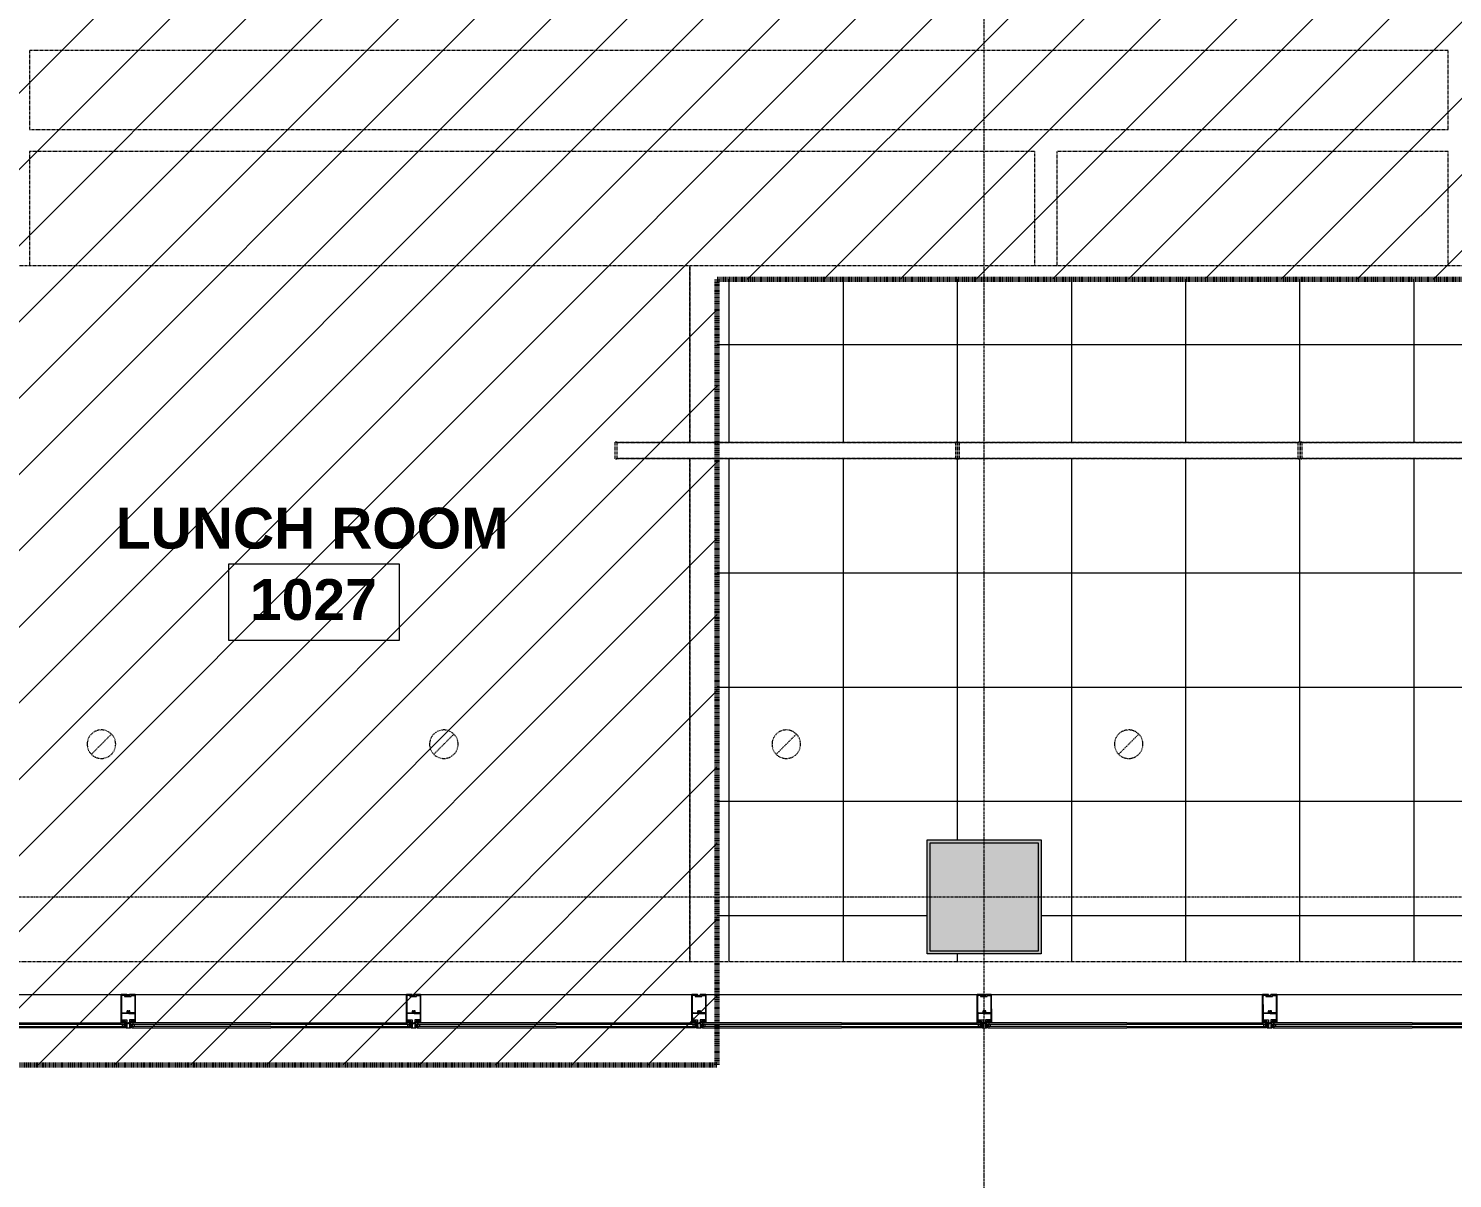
# Model space of a CAD drawing. Header units: inches. Extents: x -203 to 2853, y -968 to 768.
# Drawn here: x 1053.8 to 1353.2, y -570.5 to -328.7 of the extents above; entities that cross this region are included whole.
import ezdxf

# ---------------------------------------------------------------- set-up
doc = ezdxf.new("R2010")
doc.units = ezdxf.units.IN
doc.header["$MEASUREMENT"] = 0
for name, pattern in [('Dash 1_8_', [0.25, 0.125, -0.125]), ('Demolished', [0.1875, 0.125, -0.0625]), ('Grid Line 1_2_', [0.875, 0.5, -0.125, 0.125, -0.125])]:
    doc.linetypes.add(name, pattern=pattern)
for name, color, linetype, lineweight in [('A-CLNG', 13, 'Continuous', 13), ('A-CLNG-PATT', 13, 'Continuous', 13), ('A-DETL', 90, 'Dash 1_8_', 70), ('A-DETL-GENF', 92, 'Continuous', 9), ('A-DETL-THIN', 151, 'Continuous', 9), ('A-Glaz-Exst', 7, 'Continuous', 9), ('A-WALL', 113, 'Continuous', 13), ('A-WALL-PATT', 111, 'Continuous', 13), ('E-LITE-EQPM', 33, 'Continuous', 13), ('G-ANNO-TEXT', 231, 'Continuous', 9), ('Jenner and Block 9fl_BB - MODIFIED_pb_dwg', 8, 'Continuous', 9), ('S-GRID', 1, 'Continuous', 9)]:
    doc.layers.add(name, color=color, linetype=linetype, lineweight=lineweight)
doc.styles.add('Swis721 Lt BT_B', font='', dxfattribs={"height": 8.583975})
doc.styles.get('Swis721 Lt BT_B').set_extended_font_data('Swis721 Lt BT', bold=True)

# ---------------------------------------------------------------- blocks, each defined once
blk = doc.blocks.new('L-Recessed Circular - Downlight - 6_-5370936-LEVEL 8 - DEMO RCP')
at = {"layer": 'E-LITE-EQPM', "color": 7, "linetype": 'Demolished', "lineweight": 9}
for q in [(-2.12, -2.12), (2.12, 2.12)]:
    blk.add_line((0, 0), q, dxfattribs=at)
for start, end in [(360, 180), (180, 360)]:
    blk.add_arc((0, 0), 3, start, end, dxfattribs=at)
blk = doc.blocks.new('a-light Accolade D3- Surface Mount - 6_-5338198-LEVEL 8 - DEMO RCP')
at = {"layer": 'E-LITE-EQPM', "color": 7, "linetype": 'Demolished', "lineweight": 9}
for p, q in [((-36.01, 1.68), (-35.63, 1.68)), ((-36.01, 1.68), (-36.01, -1.82)), ((35.63, 1.68), (-35.63, 1.68)), ((-35.63, 1.68), (-35.63, 1.57)), ((-35.63, -1.82), (-35.63, 1.68)), ((-35.63, 1.57), (35.63, 1.57)), ((35.63, 1.57), (35.63, 1.68)), ((35.63, 1.68), (36.01, 1.68)), ((35.63, 1.68), (35.63, -1.82)), ((36.01, -1.82), (36.01, 1.68)), ((-35.63, -1.82), (-36.01, -1.82)), ((35.63, -1.71), (-35.63, -1.71)), ((-35.63, -1.71), (-35.63, -1.82)), ((-35.63, -1.82), (35.63, -1.82)), ((35.63, -1.82), (35.63, -1.71)), ((36.01, -1.82), (35.63, -1.82))]:
    blk.add_line(p, q, dxfattribs=at)
blk = doc.blocks.new('a-light Accolade D3- Surface Mount - 6_-V26-LEVEL 8 - DEMO RCP')
at = {"layer": 'E-LITE-EQPM', "color": 7, "linetype": 'Demolished', "lineweight": 9}
for p, q in [((-36.01, 1.68), (-35.63, 1.68)), ((-36.01, 1.68), (-36.01, -1.82)), ((-14.51, 1.68), (-35.63, 1.68)), ((-35.63, 1.68), (-35.63, 1.57)), ((-35.63, -1.82), (-35.63, 1.68)), ((-35.63, 1.57), (-14.51, 1.57)), ((35.63, 1.68), (-14.51, 1.68)), ((-14.51, 1.57), (35.63, 1.57)), ((35.63, 1.57), (35.63, 1.68)), ((35.63, 1.68), (36.01, 1.68)), ((35.63, 1.68), (35.63, -1.82)), ((36.01, -1.82), (36.01, 1.68)), ((-35.63, -1.82), (-36.01, -1.82)), ((-14.51, -1.71), (-35.63, -1.71)), ((-35.63, -1.71), (-35.63, -1.82)), ((-35.63, -1.82), (-14.51, -1.82)), ((35.63, -1.71), (-14.51, -1.71)), ((-14.51, -1.82), (35.63, -1.82)), ((35.63, -1.82), (35.63, -1.71)), ((36.01, -1.82), (35.63, -1.82))]:
    blk.add_line(p, q, dxfattribs=at)
blk = doc.blocks.new('L-Recessed Circular - Downlight - 6_-5700390-LEVEL 8 - DEMO RCP')
at = {"layer": 'E-LITE-EQPM', "color": 7, "linetype": 'Demolished', "lineweight": 9}
for q in [(-2.12, -2.12), (2.12, 2.12)]:
    blk.add_line((0, 0), q, dxfattribs=at)
for start, end in [(360, 180), (180, 360)]:
    blk.add_arc((0, 0), 3, start, end, dxfattribs=at)
blk = doc.blocks.new('Jenner and Block 9fl_BB - MODIFIED_pb_dwg_CW-STRIP-5619057-LEVEL 8 - DEMO RCP')
at = {"layer": 'A-Glaz-Exst'}
for p, q in [((-124.05, -51.17), (-123.01, -50.73)), ((-127.34, -53.32), (-127.56, -52.8)), ((-127.5, -52.64), (-124.39, -51.32)), ((-127.2, -53.33), (-127.26, -53.35)), ((-126.62, -54.54), (-127.12, -53.36)), ((-126.42, -55.17), (-123.32, -53.85)), ((-124.23, -51.38), (-123.91, -52.13)), ((-124.09, -52.63), (-124.08, -52.59)), ((-124.09, -52.78), (-124.03, -52.91)), ((-124.06, -52.65), (-124.04, -52.6)), ((-124.04, -52.43), (-123.99, -52.37)), ((-124.01, -52.57), (-123.8, -52.48)), ((-123.96, -52.47), (-123.97, -52.44)), ((-123.96, -52.36), (-123.88, -52.36)), ((-123.92, -52.42), (-123.9, -52.45)), ((-123.75, -52.48), (-123.71, -52.5)), ((-123.74, -52.44), (-123.69, -52.46)), ((-123.25, -53.69), (-123.64, -52.78)), ((-123.59, -52.56), (-123.13, -53.64)), ((-122.97, -53.7), (-121.94, -53.26)), ((-121.88, -51.54), (-122.01, -51.58)), ((-121.75, -51.73), (-121.85, -51.55)), ((-121.68, -51.87), (-121.79, -51.93)), ((-121.72, -51.64), (-121.66, -51.83)), ((-120.76, -51.54), (-120.96, -51.08)), ((-126.7, -54.61), (-126.64, -54.58))]:
    blk.add_line(p, q, dxfattribs=at)
at = {"layer": 'A-Glaz-Exst', "flags": 128}
for points in [[(-132.82, -23.8), (-121.39, -50.72), (-121.16, -50.62), (-132.59, -23.7)], [(-133.51, -24.09), (-122.34, -50.38), (-122.08, -51.01), (-121.85, -50.92), (-133.28, -23.99)], [(-122.46, -50.43), (-122.48, -50.37), (-127.89, -52.67), (-127.4, -53.82), (-127.17, -53.72), (-127.4, -53.82), (-127.89, -52.67), (-122.48, -50.37), (-122.46, -50.43), (-122.34, -50.38), (-122.46, -50.43), (-122.69, -50.53)], [(-122.85, -50.8), (-122.46, -51.72), (-121.94, -51.5), (-121.95, -51.47), (-121.99, -51.48), (-122.01, -51.45), (-121.87, -51.38), (-121.85, -51.42), (-121.89, -51.45), (-121.88, -51.47), (-121.82, -51.45), (-120.96, -51.08), (-121.06, -50.85)], [(-122.34, -50.38), (-122.54, -50.87), (-122.2, -50.73), (-122.69, -50.53), (-122.37, -51.28)], [(-121.82, -51.45), (-120.96, -51.08), (-121.06, -50.85), (-122.21, -51.34)], [(-121.99, -50.5), (-122.02, -50.42), (-121.62, -50.24), (-121.59, -50.33)], [(-121.96, -50.56), (-121.94, -50.62), (-121.84, -50.78), (-121.49, -50.63), (-121.54, -50.45), (-121.56, -50.39)], [(-109.83, -79.22), (-121.26, -52.3), (-121.49, -52.4), (-121.22, -53.03), (-121.34, -53.08), (-121.31, -53.13), (-126.72, -55.43), (-127.21, -54.28), (-126.95, -54.17), (-126.98, -54.18), (-127.21, -54.28), (-126.72, -55.43), (-121.31, -53.13), (-121.34, -53.08), (-121.57, -53.17)], [(-126.88, -54.24), (-126.91, -54.19), (-127.09, -53.75), (-126.74, -54.59)], [(-123.94, -52.21), (-124.27, -52.35), (-124.17, -52.58), (-123.98, -52.5)], [(-123.87, -52.45), (-123.67, -52.37), (-124.11, -51.34)], [(-124.08, -52.57), (-124.09, -52.55), (-123.98, -52.5), (-124, -52.45), (-124.02, -52.45)], [(-123.87, -52.39), (-123.89, -52.4), (-123.87, -52.45), (-123.76, -52.41), (-123.75, -52.43)], [(-121.87, -53.1), (-122.26, -52.18), (-121.74, -51.96), (-121.73, -51.99), (-121.77, -52.01), (-121.75, -52.05), (-121.61, -51.99), (-121.63, -51.95), (-121.67, -51.96), (-121.68, -51.93), (-121.57, -51.89), (-121.69, -51.6), (-121.7, -51.6), (-121.69, -51.6), (-121.57, -51.89), (-120.76, -51.54), (-120.67, -51.77), (-121.82, -52.26)], [(-122.05, -51.56), (-122.05, -51.55), (-121.94, -51.5)], [(-110.06, -79.32), (-121.22, -53.03), (-121.71, -52.83), (-121.37, -52.68), (-121.57, -53.17), (-121.88, -52.43)], [(-121.7, -51.74), (-121.82, -51.45), (-121.7, -51.74), (-121.71, -51.74)], [(-121.81, -51.97), (-121.8, -51.98), (-121.74, -51.96)], [(-121.08, -52.63), (-121.11, -52.57), (-121.15, -52.39), (-120.81, -52.24), (-120.71, -52.4), (-120.68, -52.46)], [(-121.06, -52.69), (-121.02, -52.77), (-120.62, -52.6), (-120.66, -52.52)], [(-109.37, -79.03), (-120.8, -52.1), (-120.57, -52), (-109.14, -78.93)], [(-126.92, -54.33), (-126.83, -54.53), (-126.86, -54.54), (-126.88, -54.5), (-126.92, -54.51), (-126.86, -54.66), (-126.82, -54.64), (-126.84, -54.6), (-126.81, -54.58), (-126.59, -55.1)]]:
    blk.add_lwpolyline(points, dxfattribs=at)
blk.add_lwpolyline([(-120.67, -51.77), (-120.76, -51.54), (-121.57, -51.89), (-120.76, -51.54)], close=True, dxfattribs=at)
at = {"layer": 'A-Glaz-Exst'}
for centre, radius in [((-121.98, -50.53), 0.0312), ((-121.57, -50.36), 0.0313), ((-121.07, -52.66), 0.0312), ((-120.67, -52.49), 0.0312)]:
    blk.add_circle(centre, radius, dxfattribs=at)
for centre, radius, start, end in [((-122.96, -50.85), 0.125, 23.0045, 113.0045), ((-122.22, -51.15), 0.313, 76.1346, 149.8744), ((-121.43, -51.25), 0.531, 84.932, 141.077), ((-121.55, -50.92), 0.145, 75.2021, 272.5168), ((-121.46, -50.89), 0.13, 309.3067, 96.5963), ((-121.06, -50.72), 0.266, 174.932, 231.077), ((-121.01, -50.7), 0.266, 174.932, 231.077), ((-120.95, -50.67), 0.266, 174.932, 231.077), ((-120.89, -50.65), 0.266, 174.932, 231.077), ((-127.45, -52.75), 0.125, 113.0045, 203.0045), ((-127.29, -53.29), 0.0625, 203.0045, 293.0045), ((-127.18, -53.39), 0.0625, 23.0045, 113.0045), ((-127.15, -53.78), 0.0625, 23.0045, 113.0045), ((-127.15, -53.78), 0.0625, 23.0045, 113.0045), ((-124.34, -51.43), 0.125, 23.0045, 113.0045), ((-124, -51.29), 0.125, 113.0045, 203.0045), ((-124.01, -52.66), 0.089, 160.7135, 253.0177), ((-124.03, -52.23), 0.548, 263.7768, 322.8434), ((-124.09, -52.58), 0.0197, 337.7655, 23.0045), ((-123.99, -52.65), 0.0695, 179.3043, 235.285), ((-124.03, -52.58), 0.0139, 50.356, 225.537), ((-124.03, -52.44), 0.016, 138.4428, 293.0045), ((-124.03, -52.23), 0.517, 269.0257, 316.9833), ((-124.05, -52.6), 0.0118, 337.7655, 45.537), ((-124.02, -52.26), 0.451, 268.6149, 317.394), ((-124.03, -52.23), 0.673, 269.5765, 305.68), ((-124.02, -52.56), 0.0118, 230.356, 293.0045), ((-123.96, -52.4), 0.04, 87.5662, 138.4428), ((-123.94, -52.43), 0.0306, 26.7074, 199.3016), ((-123.93, -52.46), 0.0306, 206.7074, 19.3016), ((-123.97, -52.16), 0.0625, 293.0045, 23.0045), ((-123.88, -52.38), 0.016, 293.0045, 87.5662), ((-123.8, -52.47), 0.0118, 293.0045, 355.653), ((-123.77, -52.47), 0.0139, 0.472, 175.653), ((-123.75, -52.47), 0.0118, 180.472, 248.2435), ((-123.73, -52.43), 0.0197, 203.0045, 248.2435), ((-123.75, -52.55), 0.0695, 350.7239, 46.7046), ((-123.73, -52.54), 0.089, 332.9913, 65.2955), ((-123.37, -53.73), 0.125, 293.0045, 23.0045), ((-123.02, -53.59), 0.125, 203.0045, 293.0045), ((-122.18, -51.16), 0.221, 68.0045, 194.8744), ((-122.26, -51.23), 0.125, 203.0045, 293.0045), ((-121.97, -51.25), 0.257, 114.4891, 201.5199), ((-122.02, -51.55), 0.0312, 203.0045, 288.0045), ((-121.98, -53.15), 0.125, 293.0045, 23.0045), ((-121.77, -52.38), 0.125, 113.0045, 203.0045), ((-121.88, -51.57), 0.0312, 23.0045, 108.0045), ((-121.67, -52.37), 0.221, 211.1346, 338.0045), ((-121.58, -52.16), 0.257, 204.4891, 291.5199), ((-121.78, -51.95), 0.0312, 118.0045, 203.0045), ((-121.69, -52.41), 0.313, 256.1346, 329.8744), ((-121.72, -51.71), 0.0313, 208.0045, 293.0045), ((-121.69, -51.63), 0.0313, 113.0045, 198.0045), ((-121.69, -51.84), 0.0312, 298.0045, 23.0045), ((-121.21, -51.77), 0.531, 264.932, 321.077), ((-121.06, -52.09), 0.145, 133.4921, 330.8069), ((-120.97, -52.04), 0.13, 309.4127, 96.7023), ((-120.57, -51.87), 0.266, 174.932, 231.077), ((-120.52, -51.85), 0.266, 174.932, 231.077), ((-120.46, -51.82), 0.266, 174.932, 231.077), ((-120.4, -51.8), 0.266, 174.932, 231.077), ((-126.94, -54.2), 0.0312, 23.0045, 113.0045), ((-126.94, -54.2), 0.0312, 23.0045, 113.0045), ((-126.89, -54.31), 0.0312, 113.0045, 203.0045), ((-126.91, -54.26), 0.0313, 293.0045, 23.0045), ((-126.71, -54.58), 0.0312, 203.0045, 293.0045), ((-126.65, -54.55), 0.0313, 293.0045, 23.0045), ((-126.47, -55.05), 0.125, 203.0045, 293.0045)]:
    blk.add_arc(centre, radius, start, end, dxfattribs=at)
blk = doc.blocks.new('Jenner and Block 9fl_BB - MODIFIED_pb_dwg_CW-STRIP-V10-LEVEL 8 - DEMO RCP')
at = {"layer": 'A-Glaz-Exst'}
for p, q in [((-132.82, -23.8), (-122.61, -47.84)), ((-122.38, -47.75), (-132.59, -23.7)), ((-133.51, -24.09), (-123.3, -48.14)), ((-123.07, -48.04), (-133.28, -23.99)), ((-124.05, -51.17), (-123.01, -50.73)), ((-127.34, -53.32), (-127.56, -52.8)), ((-127.5, -52.64), (-124.39, -51.32)), ((-127.2, -53.33), (-127.26, -53.35)), ((-126.62, -54.54), (-127.12, -53.36)), ((-126.42, -55.17), (-123.32, -53.85)), ((-124.23, -51.38), (-123.91, -52.13)), ((-124.09, -52.63), (-124.08, -52.59)), ((-124.09, -52.78), (-124.03, -52.91)), ((-124.06, -52.65), (-124.04, -52.6)), ((-124.04, -52.43), (-123.99, -52.37)), ((-124.01, -52.57), (-123.8, -52.48)), ((-123.96, -52.47), (-123.97, -52.44)), ((-123.96, -52.36), (-123.88, -52.36)), ((-123.92, -52.42), (-123.9, -52.45)), ((-123.75, -52.48), (-123.71, -52.5)), ((-123.74, -52.44), (-123.69, -52.46)), ((-123.25, -53.69), (-123.64, -52.78)), ((-123.59, -52.56), (-123.13, -53.64)), ((-122.97, -53.7), (-121.94, -53.26)), ((-121.88, -51.54), (-122.01, -51.58)), ((-121.75, -51.73), (-121.85, -51.55)), ((-121.68, -51.87), (-121.79, -51.93)), ((-121.72, -51.64), (-121.66, -51.83)), ((-120.76, -51.54), (-120.96, -51.08)), ((-126.7, -54.61), (-126.64, -54.58))]:
    blk.add_line(p, q, dxfattribs=at)
at = {"layer": 'A-Glaz-Exst', "flags": 128}
for points in [[(-122.61, -47.84), (-121.39, -50.72), (-121.16, -50.62), (-122.38, -47.75)], [(-122.46, -50.43), (-122.48, -50.37), (-127.89, -52.67), (-127.4, -53.82), (-127.17, -53.72), (-127.4, -53.82), (-127.89, -52.67), (-122.48, -50.37), (-122.46, -50.43), (-122.34, -50.38), (-122.46, -50.43), (-122.69, -50.53)], [(-123.3, -48.14), (-122.34, -50.38), (-122.08, -51.01), (-121.85, -50.92), (-123.07, -48.04)], [(-122.85, -50.8), (-122.46, -51.72), (-121.94, -51.5), (-121.95, -51.47), (-121.99, -51.48), (-122.01, -51.45), (-121.87, -51.38), (-121.85, -51.42), (-121.89, -51.45), (-121.88, -51.47), (-121.82, -51.45), (-120.96, -51.08), (-121.06, -50.85)], [(-122.34, -50.38), (-122.54, -50.87), (-122.2, -50.73), (-122.69, -50.53), (-122.37, -51.28)], [(-121.82, -51.45), (-120.96, -51.08), (-121.06, -50.85), (-122.21, -51.34)], [(-121.99, -50.5), (-122.02, -50.42), (-121.62, -50.24), (-121.59, -50.33)], [(-121.96, -50.56), (-121.94, -50.62), (-121.84, -50.78), (-121.49, -50.63), (-121.54, -50.45), (-121.56, -50.39)], [(-109.83, -79.22), (-121.26, -52.3), (-121.49, -52.4), (-121.22, -53.03), (-121.34, -53.08), (-121.31, -53.13), (-126.72, -55.43), (-127.21, -54.28), (-126.95, -54.17), (-126.98, -54.18), (-127.21, -54.28), (-126.72, -55.43), (-121.31, -53.13), (-121.34, -53.08), (-121.57, -53.17)], [(-126.88, -54.24), (-126.91, -54.19), (-127.09, -53.75), (-126.74, -54.59)], [(-123.94, -52.21), (-124.27, -52.35), (-124.17, -52.58), (-123.98, -52.5)], [(-123.87, -52.45), (-123.67, -52.37), (-124.11, -51.34)], [(-124.08, -52.57), (-124.09, -52.55), (-123.98, -52.5), (-124, -52.45), (-124.02, -52.45)], [(-123.87, -52.39), (-123.89, -52.4), (-123.87, -52.45), (-123.76, -52.41), (-123.75, -52.43)], [(-121.87, -53.1), (-122.26, -52.18), (-121.74, -51.96), (-121.73, -51.99), (-121.77, -52.01), (-121.75, -52.05), (-121.61, -51.99), (-121.63, -51.95), (-121.67, -51.96), (-121.68, -51.93), (-121.57, -51.89), (-121.69, -51.6), (-121.7, -51.6), (-121.69, -51.6), (-121.57, -51.89), (-120.76, -51.54), (-120.67, -51.77), (-121.82, -52.26)], [(-122.05, -51.56), (-122.05, -51.55), (-121.94, -51.5)], [(-110.06, -79.32), (-121.22, -53.03), (-121.71, -52.83), (-121.37, -52.68), (-121.57, -53.17), (-121.88, -52.43)], [(-121.7, -51.74), (-121.82, -51.45), (-121.7, -51.74), (-121.71, -51.74)], [(-121.81, -51.97), (-121.8, -51.98), (-121.74, -51.96)], [(-121.08, -52.63), (-121.11, -52.57), (-121.15, -52.39), (-120.81, -52.24), (-120.71, -52.4), (-120.68, -52.46)], [(-121.06, -52.69), (-121.02, -52.77), (-120.62, -52.6), (-120.66, -52.52)], [(-109.37, -79.03), (-120.8, -52.1), (-120.57, -52), (-109.14, -78.93)], [(-126.92, -54.33), (-126.83, -54.53), (-126.86, -54.54), (-126.88, -54.5), (-126.92, -54.51), (-126.86, -54.66), (-126.82, -54.64), (-126.84, -54.6), (-126.81, -54.58), (-126.59, -55.1)]]:
    blk.add_lwpolyline(points, dxfattribs=at)
blk.add_lwpolyline([(-120.67, -51.77), (-120.76, -51.54), (-121.57, -51.89), (-120.76, -51.54)], close=True, dxfattribs=at)
at = {"layer": 'A-Glaz-Exst'}
for centre, radius in [((-121.98, -50.53), 0.0312), ((-121.57, -50.36), 0.0313), ((-121.07, -52.66), 0.0312), ((-120.67, -52.49), 0.0312)]:
    blk.add_circle(centre, radius, dxfattribs=at)
for centre, radius, start, end in [((-122.96, -50.85), 0.125, 23.0045, 113.0045), ((-122.22, -51.15), 0.313, 76.1346, 149.8744), ((-121.43, -51.25), 0.531, 84.932, 141.077), ((-121.55, -50.92), 0.145, 75.2021, 272.5168), ((-121.46, -50.89), 0.13, 309.3067, 96.5963), ((-121.06, -50.72), 0.266, 174.932, 231.077), ((-121.01, -50.7), 0.266, 174.932, 231.077), ((-120.95, -50.67), 0.266, 174.932, 231.077), ((-120.89, -50.65), 0.266, 174.932, 231.077), ((-127.45, -52.75), 0.125, 113.0045, 203.0045), ((-127.29, -53.29), 0.0625, 203.0045, 293.0045), ((-127.18, -53.39), 0.0625, 23.0045, 113.0045), ((-127.15, -53.78), 0.0625, 23.0045, 113.0045), ((-127.15, -53.78), 0.0625, 23.0045, 113.0045), ((-124.34, -51.43), 0.125, 23.0045, 113.0045), ((-124, -51.29), 0.125, 113.0045, 203.0045), ((-124.01, -52.66), 0.089, 160.7135, 253.0177), ((-124.03, -52.23), 0.548, 263.7768, 322.8434), ((-124.09, -52.58), 0.0197, 337.7655, 23.0045), ((-123.99, -52.65), 0.0695, 179.3043, 235.285), ((-124.03, -52.58), 0.0139, 50.356, 225.537), ((-124.03, -52.44), 0.016, 138.4428, 293.0045), ((-124.03, -52.23), 0.517, 269.0257, 316.9833), ((-124.05, -52.6), 0.0118, 337.7655, 45.537), ((-124.02, -52.26), 0.451, 268.6149, 317.394), ((-124.03, -52.23), 0.673, 269.5765, 305.68), ((-124.02, -52.56), 0.0118, 230.356, 293.0045), ((-123.96, -52.4), 0.04, 87.5662, 138.4428), ((-123.94, -52.43), 0.0306, 26.7074, 199.3016), ((-123.93, -52.46), 0.0306, 206.7074, 19.3016), ((-123.97, -52.16), 0.0625, 293.0045, 23.0045), ((-123.88, -52.38), 0.016, 293.0045, 87.5662), ((-123.8, -52.47), 0.0118, 293.0045, 355.653), ((-123.77, -52.47), 0.0139, 0.472, 175.653), ((-123.75, -52.47), 0.0118, 180.472, 248.2435), ((-123.73, -52.43), 0.0197, 203.0045, 248.2435), ((-123.75, -52.55), 0.0695, 350.7239, 46.7046), ((-123.73, -52.54), 0.089, 332.9913, 65.2955), ((-123.37, -53.73), 0.125, 293.0045, 23.0045), ((-123.02, -53.59), 0.125, 203.0045, 293.0045), ((-122.18, -51.16), 0.221, 68.0045, 194.8744), ((-122.26, -51.23), 0.125, 203.0045, 293.0045), ((-121.97, -51.25), 0.257, 114.4891, 201.5199), ((-122.02, -51.55), 0.0312, 203.0045, 288.0045), ((-121.98, -53.15), 0.125, 293.0045, 23.0045), ((-121.77, -52.38), 0.125, 113.0045, 203.0045), ((-121.88, -51.57), 0.0312, 23.0045, 108.0045), ((-121.67, -52.37), 0.221, 211.1346, 338.0045), ((-121.58, -52.16), 0.257, 204.4891, 291.5199), ((-121.78, -51.95), 0.0312, 118.0045, 203.0045), ((-121.69, -52.41), 0.313, 256.1346, 329.8744), ((-121.72, -51.71), 0.0313, 208.0045, 293.0045), ((-121.69, -51.63), 0.0313, 113.0045, 198.0045), ((-121.69, -51.84), 0.0312, 298.0045, 23.0045), ((-121.21, -51.77), 0.531, 264.932, 321.077), ((-121.06, -52.09), 0.145, 133.4921, 330.8069), ((-120.97, -52.04), 0.13, 309.4127, 96.7023), ((-120.57, -51.87), 0.266, 174.932, 231.077), ((-120.52, -51.85), 0.266, 174.932, 231.077), ((-120.46, -51.82), 0.266, 174.932, 231.077), ((-120.4, -51.8), 0.266, 174.932, 231.077), ((-126.94, -54.2), 0.0312, 23.0045, 113.0045), ((-126.94, -54.2), 0.0312, 23.0045, 113.0045), ((-126.89, -54.31), 0.0312, 113.0045, 203.0045), ((-126.91, -54.26), 0.0313, 293.0045, 23.0045), ((-126.71, -54.58), 0.0312, 203.0045, 293.0045), ((-126.65, -54.55), 0.0313, 293.0045, 23.0045), ((-126.47, -55.05), 0.125, 203.0045, 293.0045)]:
    blk.add_arc(centre, radius, start, end, dxfattribs=at)
blk = doc.blocks.new('Jenner and Block 9fl_BB - MODIFIED_pb_dwg-4752101-LEVEL 8 - DEMO RCP')
at = {"layer": 'A-Glaz-Exst'}
for p, q in [((1016.23, -531.81), (1073.23, -531.81)), ((1074.23, -531.81), (1131.23, -531.81)), ((1076.23, -531.81), (1133.23, -531.81)), ((1136.23, -531.81), (1193.23, -531.81)), ((1196.23, -531.81), (1198.61, -531.81)), ((1198.23, -531.81), (1198.61, -531.81)), ((1198.61, -531.81), (1253.23, -531.81)), ((1198.61, -531.81), (1255.23, -531.81)), ((1256.23, -531.81), (1313.23, -531.81)), ((1316.23, -531.81), (1373.23, -531.81))]:
    blk.add_line(p, q, dxfattribs=at)
at = {"rotation": 246.9955198969619}
for name, p in [('Jenner and Block 9fl_BB - MODIFIED_pb_dwg_CW-STRIP-5619057-LEVEL 8 - DEMO RCP', (1074.73, -670.12)), ('Jenner and Block 9fl_BB - MODIFIED_pb_dwg_CW-STRIP-5619057-LEVEL 8 - DEMO RCP', (1134.73, -670.12)), ('Jenner and Block 9fl_BB - MODIFIED_pb_dwg_CW-STRIP-V10-LEVEL 8 - DEMO RCP', (1194.73, -670.12)), ('Jenner and Block 9fl_BB - MODIFIED_pb_dwg_CW-STRIP-5619057-LEVEL 8 - DEMO RCP', (1254.73, -670.12)), ('Jenner and Block 9fl_BB - MODIFIED_pb_dwg_CW-STRIP-5619057-LEVEL 8 - DEMO RCP', (1314.73, -670.12)), ('Jenner and Block 9fl_BB - MODIFIED_pb_dwg_CW-STRIP-5619057-LEVEL 8 - DEMO RCP', (1374.73, -670.12))]:
    blk.add_blockref(name, p, dxfattribs=at)

msp = doc.modelspace()

# ---------------------------------------------------------------- hatches: boundary and pattern name
at = {"layer": 'A-CLNG-PATT', "linetype": 'Demolished'}
h = msp.add_hatch(dxfattribs=at)
h.set_pattern_fill('FP_6', color=135, style=0, pattern_type=2)
h.set_pattern_definition([(270, (1585.11, -11.207), (-24, -1e-15), []), (180, (1585.11, -11.207), (3e-15, 24), [])])
h.paths.add_polyline_path([(1242.64, -524.94), (1674.68, -524.94), (1674.68, -524.65), (1723.3, -524.65), (1723.3, -378.61), (1502.19, -378.61), (1502.19, -381.44), (1198.61, -381.44), (1198.61, -415.71), (1608.83, -415.71), (1608.83, -419.21), (1198.61, -419.21), (1198.61, -524.94), (1203.94, -524.94)], flags=0)
h.paths.add_polyline_path([(1553.86, -523.31), (1542.73, -523.31), (1542.73, -499.31), (1566.73, -499.31), (1566.73, -523.31)], flags=0)
h.paths.add_polyline_path([(1266.11, -523.31), (1242.73, -523.31), (1242.73, -499.31), (1266.73, -499.31), (1266.73, -523.31)], flags=0)
h.paths.add_polyline_path([(1429.11, -482.21), (1428.33, -482.11), (1427.61, -481.81), (1426.99, -481.33), (1426.51, -480.71), (1426.21, -479.98), (1426.11, -479.21), (1426.21, -478.43), (1426.51, -477.71), (1426.99, -477.09), (1427.61, -476.61), (1428.33, -476.31), (1429.11, -476.21), (1429.89, -476.31), (1430.61, -476.61), (1431.23, -477.09), (1431.71, -477.71), (1432.01, -478.43), (1432.11, -479.21), (1432.01, -479.98), (1431.71, -480.71), (1431.23, -481.33), (1430.61, -481.81), (1429.89, -482.11)], flags=0)
h.paths.add_polyline_path([(1357.11, -482.21), (1356.33, -482.11), (1355.61, -481.81), (1354.99, -481.33), (1354.51, -480.71), (1354.21, -479.98), (1354.11, -479.21), (1354.21, -478.43), (1354.51, -477.71), (1354.99, -477.09), (1355.61, -476.61), (1356.33, -476.31), (1357.11, -476.21), (1357.89, -476.31), (1358.61, -476.61), (1359.23, -477.09), (1359.71, -477.71), (1360.01, -478.43), (1360.11, -479.21), (1360.01, -479.98), (1359.71, -480.71), (1359.23, -481.33), (1358.61, -481.81), (1357.89, -482.11)], flags=0)
h.paths.add_polyline_path([(1213.11, -482.21), (1212.33, -482.11), (1211.61, -481.81), (1210.99, -481.33), (1210.51, -480.71), (1210.21, -479.98), (1210.11, -479.21), (1210.21, -478.43), (1210.51, -477.71), (1210.99, -477.09), (1211.61, -476.61), (1212.33, -476.31), (1213.11, -476.21), (1213.89, -476.31), (1214.61, -476.61), (1215.23, -477.09), (1215.71, -477.71), (1216.01, -478.43), (1216.11, -479.21), (1216.01, -479.98), (1215.71, -480.71), (1215.23, -481.33), (1214.61, -481.81), (1213.89, -482.11)], flags=0)
h.paths.add_polyline_path([(1501.11, -482.21), (1500.33, -482.11), (1499.61, -481.81), (1498.99, -481.33), (1498.51, -480.71), (1498.21, -479.98), (1498.11, -479.21), (1498.21, -478.43), (1498.51, -477.71), (1498.99, -477.09), (1499.61, -476.61), (1500.33, -476.31), (1501.11, -476.21), (1501.89, -476.31), (1502.61, -476.61), (1503.23, -477.09), (1503.71, -477.71), (1504.01, -478.43), (1504.11, -479.21), (1504.01, -479.98), (1503.71, -480.71), (1503.23, -481.33), (1502.61, -481.81), (1501.89, -482.11)], flags=0)
h.paths.add_polyline_path([(1285.11, -482.21), (1284.33, -482.11), (1283.61, -481.81), (1282.99, -481.33), (1282.51, -480.71), (1282.21, -479.98), (1282.11, -479.21), (1282.21, -478.43), (1282.51, -477.71), (1282.99, -477.09), (1283.61, -476.61), (1284.33, -476.31), (1285.11, -476.21), (1285.89, -476.31), (1286.61, -476.61), (1287.23, -477.09), (1287.71, -477.71), (1288.01, -478.43), (1288.11, -479.21), (1288.01, -479.98), (1287.71, -480.71), (1287.23, -481.33), (1286.61, -481.81), (1285.89, -482.11)], flags=0)
h.paths.add_polyline_path([(1698.78, -373.99), (1699.3, -373.99), (1699.3, -29.34), (1553.86, -29.34), (1553.86, -373.99), (1618.11, -373.99), (1618.11, -349.99), (1618.61, -349.99), (1618.61, -373.99), (1678.11, -373.99), (1678.11, -349.99), (1678.61, -349.99), (1678.61, -373.99), (1698.77, -373.99)], flags=0)
h.paths.add_polyline_path([(1558.61, -372.77), (1558.11, -372.77), (1558.11, -348.77), (1558.61, -348.77), (1558.61, -370.03)], flags=0)
h.paths.add_polyline_path([(1585.11, -312.98), (1584.99, -312.98), (1584.99, -309.43), (1680.99, -309.43), (1680.99, -312.98), (1618.11, -312.98)], flags=0)
h.paths.add_polyline_path([(1585.11, -216.98), (1585.11, -213.43), (1680.99, -213.43), (1680.99, -216.98)], flags=0)
h.paths.add_polyline_path([(1610.32, -208.6), (1610.32, -192.6), (1646.32, -192.6), (1646.32, -208.6)], flags=0)
h.paths.add_polyline_path([(1585.11, -144.98), (1585.11, -141.43), (1680.99, -141.43), (1680.99, -144.98), (1610.32, -144.98)], flags=0)
h.paths.add_polyline_path([(1668.4, -72.98), (1585.11, -72.98), (1585.11, -69.43), (1681.11, -69.43), (1681.11, -72.98)], flags=0)
h.paths.add_polyline_path([(1582.87, -13.03), (1723.3, -13.03), (1723.3, 102.64), (1557.17, 102.64), (1557.17, -1.34), (1582.73, -1.34), (1582.73, -13.03)], flags=0)
h.paths.add_polyline_path([(1678.07, 12.79), (1585, 12.79), (1585, 25), (1680.95, 25), (1680.95, 12.79)], flags=0)
h.paths.add_polyline_path([(1629.69, 25.83), (1621.25, 25.83), (1621.25, 41.83), (1657.25, 41.83), (1657.25, 25.83)], flags=0)
h.paths.add_polyline_path([(1681.43, 60.79), (1585, 60.79), (1585, 73), (1681.43, 73), (1681.43, 64.04)], flags=0)
h.paths.add_polyline_path([(1585.07, 107.26), (1723.3, 107.26), (1723.3, 222.64), (1557.17, 222.64), (1557.17, 107.26), (1585, 107.26)], flags=0)
h.paths.add_polyline_path([(1681.11, 132.79), (1585.11, 132.79), (1585.11, 145), (1681.11, 145), (1681.11, 133.27)], flags=0)
h.paths.add_polyline_path([(1649.05, 147.83), (1621.25, 147.83), (1621.25, 163.83), (1657.25, 163.83), (1657.25, 147.83)], flags=0)
h.paths.add_polyline_path([(1677.76, 180.79), (1585.27, 180.79), (1585.27, 193), (1681.11, 193), (1681.11, 180.79)], flags=0)
h.paths.add_polyline_path([(1567.47, 227.26), (1723.3, 227.26), (1723.3, 346.96), (1557.17, 346.96), (1557.17, 227.26), (1566.89, 227.26)], flags=0)
h.paths.add_polyline_path([(1681.06, 252.79), (1585.11, 252.79), (1585.11, 265), (1681.06, 265), (1681.06, 257.88)], flags=0)
h.paths.add_polyline_path([(1629.69, 266.83), (1621.25, 266.83), (1621.25, 282.83), (1657.25, 282.83), (1657.25, 266.83), (1639.37, 266.83)], flags=0)
h.paths.add_polyline_path([(1590.99, 300.79), (1585.11, 300.79), (1585.11, 313), (1681.22, 313), (1681.22, 300.79), (1600.66, 300.79)], flags=0)
at = {"layer": 'A-DETL-GENF'}
h = msp.add_hatch(dxfattribs=at)
h.set_pattern_fill('FP_7', style=0, pattern_type=2)
h.set_pattern_definition([(45, (0, 0), (-8.01223, 8.01223), [])])
h.paths.add_polyline_path([(1126.53, -546.61), (1198.61, -546.61), (1198.61, -381.44), (1502.19, -381.44), (1502.19, -374.55), (1498.61, -374.55), (1498.61, -167.51), (1474.62, -167.51), (1474.62, -275.21), (1290.91, -275.21), (1290.91, -293.02), (1181.95, -293.02), (1181.95, 0.66), (993.73, 0.66), (993.73, -227.33), (968.74, -227.34), (968.74, -524.83), (963.74, -524.83), (963.74, -524.65), (958.13, -524.65), (958.13, -524.94), (1016.23, -524.94), (1016.23, -538.81), (958.13, -538.81), (958.13, -546.61), (1049.12, -546.61)], flags=0)
at = {"layer": 'A-WALL'}
msp.add_hatch(color=250, dxfattribs=at).paths.add_polyline_path([(1266.11, -522.69), (1266.11, -499.94), (1243.36, -499.94), (1243.36, -522.69)], flags=0)
at = {"layer": 'A-WALL-PATT'}
h = msp.add_hatch(color=250, dxfattribs=at)
h.paths.add_polyline_path([(1242.73, -523.31), (1266.73, -523.31), (1266.73, -499.31), (1242.73, -499.31), (1242.73, -515.92)], flags=0)
h.paths.add_polyline_path([(1243.36, -522.69), (1243.36, -499.94), (1266.11, -499.94), (1266.11, -522.69)], flags=0)

# ---------------------------------------------------------------- linework, layer by layer
at = {"layer": 'A-CLNG', "color": 7, "linetype": 'Demolished', "lineweight": 9}
for p, q in [((1265.4, -378.61), (1054.02, -378.61)), ((1192.86, -378.61), (1192.86, -415.71)), ((1192.86, -415.71), (1192.86, -378.61)), ((1352.3, -378.61), (1270.02, -378.61)), ((1192.86, -419.21), (1192.86, -524.94)), ((1192.86, -524.94), (1192.86, -419.21)), ((1674.68, -524.94), (1016.23, -524.94))]:
    msp.add_line(p, q, dxfattribs=at)
for centre, start, end in [((1069.11, -479.21), 0, 180), ((1141.11, -479.21), 0, 180), ((1213.11, -479.21), 0, 180), ((1285.11, -479.21), 0, 180), ((1069.11, -479.21), 180, 0), ((1141.11, -479.21), 180, 0), ((1213.11, -479.21), 180, 0), ((1285.11, -479.21), 180, 0)]:
    msp.add_arc(centre, 3, start, end, dxfattribs=at)
at = {"layer": 'A-DETL'}
for p, q in [((1198.61, -546.61), (1198.61, -381.44)), ((1198.61, -381.44), (1502.19, -381.44)), ((958.13, -546.61), (1198.61, -546.61))]:
    msp.add_line(p, q, dxfattribs=at)
at = {"layer": 'A-DETL-THIN'}
for p, q in [((1131.8, -441.33), (1095.8, -441.33)), ((1095.8, -441.33), (1095.8, -457.33)), ((1131.8, -457.33), (1131.8, -441.33)), ((1095.8, -457.33), (1131.8, -457.33))]:
    msp.add_line(p, q, dxfattribs=at)
at = {"layer": 'A-WALL', "color": 250, "linetype": 'Demolished', "lineweight": 20}
for p, q in [((1054.02, -333.36), (1054.02, -349.99)), ((1352.3, -333.36), (1054.02, -333.36)), ((1352.3, -349.99), (1352.3, -333.36)), ((1054.02, -349.99), (1352.3, -349.99)), ((1265.4, -354.61), (1054.02, -354.61)), ((1054.02, -354.61), (1054.02, -378.61)), ((1265.4, -378.61), (1265.4, -354.61)), ((1352.3, -354.61), (1270.02, -354.61)), ((1270.02, -354.61), (1270.02, -378.61)), ((1352.3, -378.61), (1352.3, -354.61)), ((1054.02, -378.61), (1044.98, -378.61)), ((1270.02, -378.61), (1265.4, -378.61)), ((1356.92, -378.61), (1352.3, -378.61))]:
    msp.add_line(p, q, dxfattribs=at)
at = {"layer": 'A-WALL', "color": 8, "lineweight": 20}
for p, q in [((1242.73, -499.31), (1266.73, -499.31)), ((1242.73, -523.31), (1242.73, -499.31)), ((1266.73, -499.31), (1266.73, -523.31)), ((1266.73, -523.31), (1242.73, -523.31))]:
    msp.add_line(p, q, dxfattribs=at)
at = {"layer": 'A-WALL', "color": 135}
for p, q in [((1243.36, -499.94), (1266.11, -499.94)), ((1243.36, -522.69), (1243.36, -499.94)), ((1266.11, -499.94), (1266.11, -522.69)), ((1266.11, -522.69), (1243.36, -522.69))]:
    msp.add_line(p, q, dxfattribs=at)
at = {"layer": 'S-GRID', "linetype": 'Grid Line 1_2_'}
for p, q in [((1254.73, -968.26), (1254.73, 744.46)), ((-203.03, -511.31), (2046, -511.31))]:
    msp.add_line(p, q, dxfattribs=at)

# ---------------------------------------------------------------- block references
at = {"layer": 'E-LITE-EQPM', "color": 7, "linetype": 'Demolished', "lineweight": 9, "extrusion": (0, 0, -1), "rotation": 180}
for name, p in [('a-light Accolade D3- Surface Mount - 6_-V26-LEVEL 8 - DEMO RCP', (-1213.12, -417.53)), ('a-light Accolade D3- Surface Mount - 6_-5338198-LEVEL 8 - DEMO RCP', (-1285.13, -417.53)), ('a-light Accolade D3- Surface Mount - 6_-5338198-LEVEL 8 - DEMO RCP', (-1357.15, -417.53))]:
    msp.add_blockref(name, p, dxfattribs=at)
at = {"layer": 'E-LITE-EQPM', "color": 7, "linetype": 'Demolished', "lineweight": 9}
for name, p in [('L-Recessed Circular - Downlight - 6_-5700390-LEVEL 8 - DEMO RCP', (1069.11, -479.21)), ('L-Recessed Circular - Downlight - 6_-5700390-LEVEL 8 - DEMO RCP', (1141.11, -479.21)), ('L-Recessed Circular - Downlight - 6_-5370936-LEVEL 8 - DEMO RCP', (1213.11, -479.21)), ('L-Recessed Circular - Downlight - 6_-5370936-LEVEL 8 - DEMO RCP', (1285.11, -479.21))]:
    msp.add_blockref(name, p, dxfattribs=at)
at = {"layer": 'Jenner and Block 9fl_BB - MODIFIED_pb_dwg', "color": 7}
msp.add_blockref('Jenner and Block 9fl_BB - MODIFIED_pb_dwg-4752101-LEVEL 8 - DEMO RCP', (0, 0), dxfattribs=at)

# ---------------------------------------------------------------- texts
at = {"layer": 'G-ANNO-TEXT', "color": 7, "char_height": 8.584, "attachment_point": 2, "line_spacing_factor": 0.998538, "style": 'Swis721 Lt BT_B'}
for s, insert, width in [('LUNCH ROOM', (1113.42, -429.5), 94.608), ('1027', (1113.67, -444.5), 30.672)]:
    msp.add_mtext(s, dxfattribs=dict(at, insert=insert, width=width))

doc.saveas('drawing.dxf')
